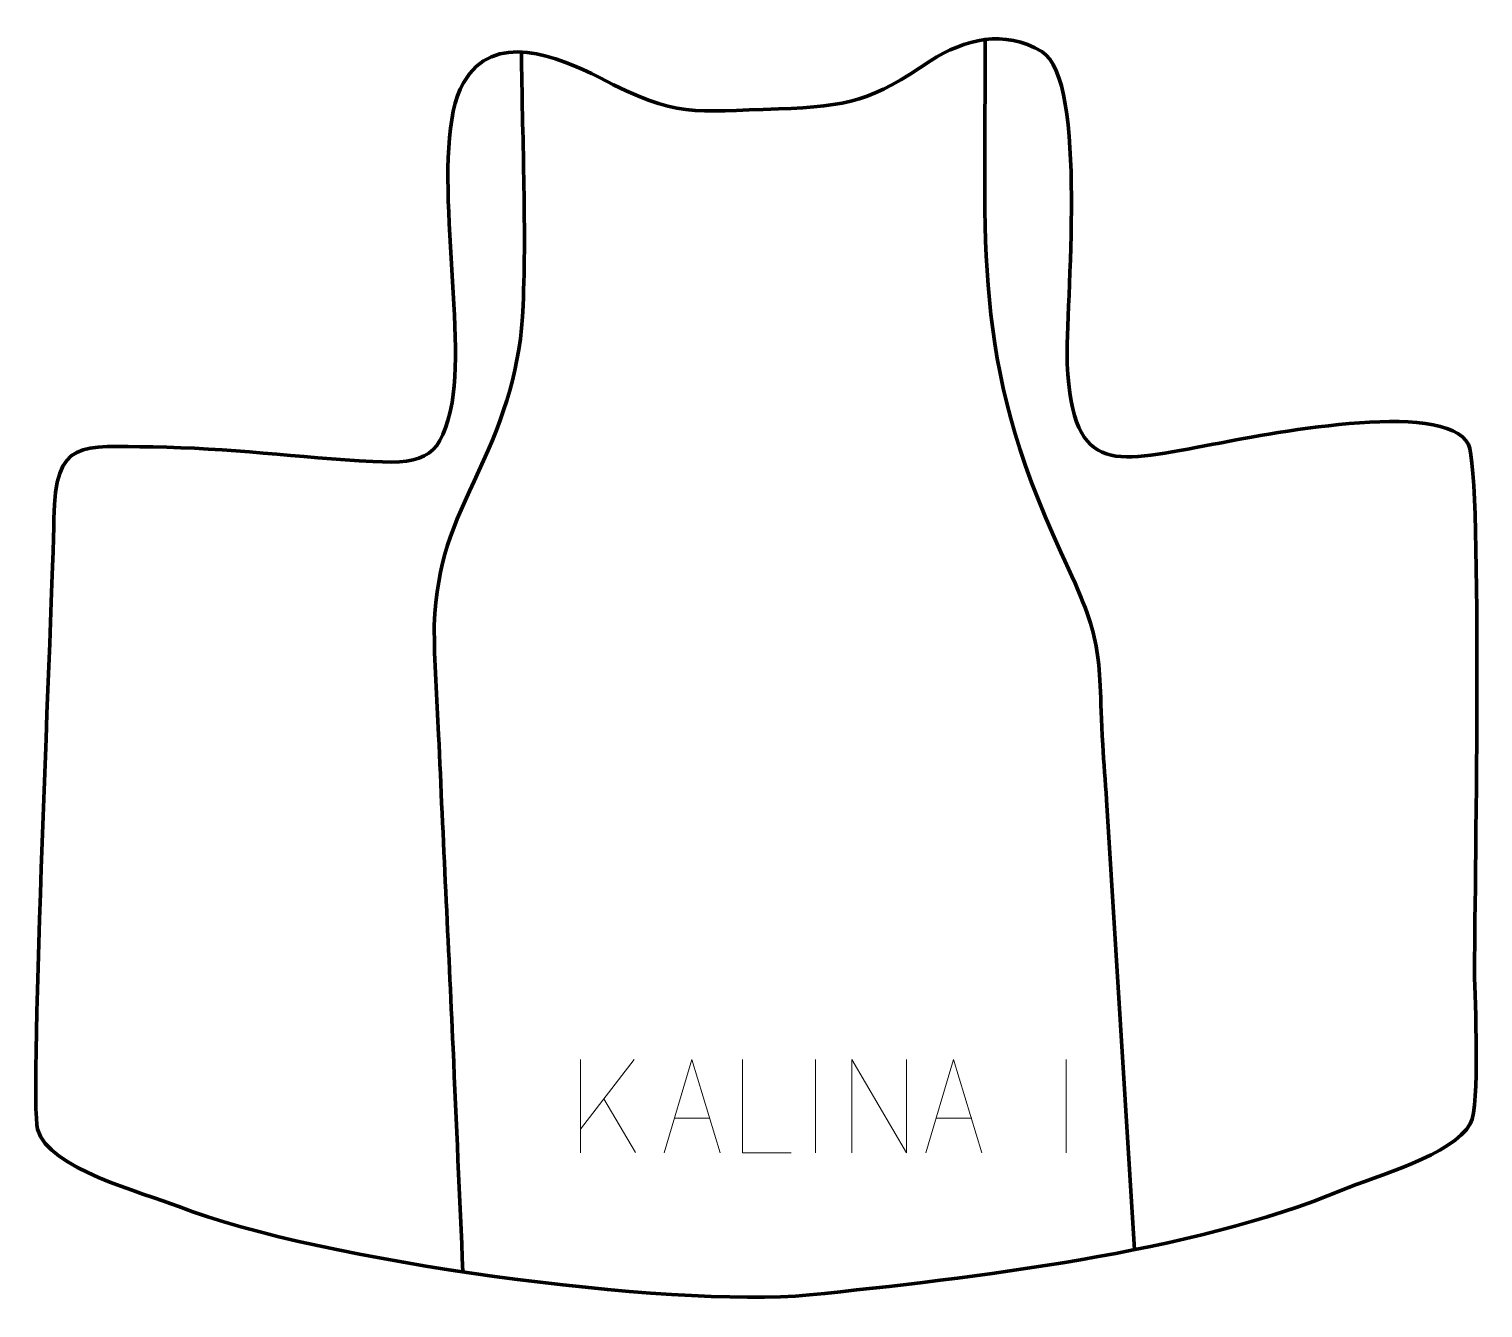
# Model space of a CAD drawing. Header units: millimetres. Extents: x -390 to -1, y 244 to 586.
import ezdxf

# ---------------------------------------------------------------- set-up
doc = ezdxf.new("R2010")
doc.units = ezdxf.units.MM
doc.header["$MEASUREMENT"] = 0
doc.layers.add('layer 2', color=7, linetype='Continuous')
doc.layers.add('layer 3', color=7, linetype='Continuous')

msp = doc.modelspace()

# ---------------------------------------------------------------- linework, layer by layer
at = {"layer": 'layer 2', "color": 142, "lineweight": 158}
for points, knots in [([(-257.9757, 579.4398), (-257.7837, 557.2402), (-256.6422, 533.756), (-257.5313, 511.7113), (-257.5313, 511.7113), (-258.2004, 495.122), (-262.4247, 482.4057), (-269.3542, 467.4979), (-269.3542, 467.4979), (-276.5265, 452.2329), (-280.516, 443.484), (-281.2748, 426.1738), (-281.2748, 426.1738), (-281.3496, 416.4828), (-280.5666, 406.6278), (-280.1225, 396.9349), (-280.1225, 396.9349), (-278.9172, 369.0022), (-277.4976, 341.0792), (-276.262, 313.1476), (-276.262, 313.1476), (-275.3828, 293.2073), (-274.5036, 273.267), (-273.6244, 253.3267)], [0, 0, 0, 0, 0.14285714, 0.14285714, 0.14285714, 0.14285714, 0.28571429, 0.28571429, 0.28571429, 0.28571429, 0.42857143, 0.42857143, 0.42857143, 0.42857143, 0.57142857, 0.57142857, 0.57142857, 0.57142857, 0.71428571, 0.71428571, 0.71428571, 0.71428571, 1, 1, 1, 1]), ([(-134.0663, 582.7767), (-133.672, 527.4626), (-138.1531, 498.1776), (-113.7595, 445.7049), (-113.7595, 445.7049), (-102.1867, 420.811), (-103.9785, 420.8026), (-102.6042, 394.2512), (-102.6042, 394.2512), (-102.2808, 389.3514), (-101.9245, 384.4531), (-101.5814, 379.5545), (-101.5814, 379.5545), (-101.5814, 379.5545), (-94.1563, 259.2432), (-94.1563, 259.2432)], [0, 0, 0, 0, 0.2, 0.2, 0.2, 0.2, 0.4, 0.4, 0.4, 0.4, 0.6, 0.6, 0.6, 0.6, 1, 1, 1, 1])]:
    msp.add_open_spline(points, degree=3, knots=knots, dxfattribs=at)
at = {"layer": 'layer 3', "color": 242, "lineweight": 158}
msp.add_open_spline([(-237.1495, 572.6237), (-216.0373, 561.5678), (-212.4942, 563.662), (-189.2337, 564.2308), (-189.2337, 564.2308), (-170.4463, 564.9372), (-164.2358, 566.4908), (-148.6781, 577.0611), (-148.6781, 577.0611), (-139.3906, 582.9422), (-128.9897, 585.5799), (-118.8884, 579.5632), (-118.8884, 579.5632), (-106.3669, 572.105), (-112.5668, 511.2464), (-112.1128, 496.0571), (-112.1128, 496.0571), (-110.6173, 465.2247), (-98.5955, 469.9491), (-73.0637, 474.5867), (-73.0637, 474.5867), (-60.9817, 476.8297), (-10.9759, 487.1002), (-4.8381, 474.4816), (-4.8381, 474.4816), (-0.9796, 466.5488), (-3.2406, 349.0236), (-3.2343, 333.5092), (-3.2343, 333.5092), (-3.1651, 325.9095), (-1.6193, 298.039), (-4.3641, 292.9293), (-4.3641, 292.9293), (-8.8511, 284.5769), (-29.7438, 278.9295), (-38.6866, 275.1786), (-38.6866, 275.1786), (-78.627, 258.4259), (-137.5971, 251.6385), (-181.0278, 247.1453), (-181.0278, 247.1453), (-218.6674, 243.6818), (-311.6671, 255.9859), (-349.5609, 270.7936), (-349.5609, 270.7936), (-359.3497, 274.6394), (-384.3481, 280.7445), (-387.3175, 291.4984), (-387.3175, 291.4984), (-389.5891, 299.7252), (-383.2465, 433.2645), (-382.9473, 454.7115), (-382.9473, 454.7115), (-382.6482, 476.1574), (-375.7905, 474.0981), (-356.4685, 473.8592), (-356.4685, 473.8592), (-336.5978, 473.6133), (-317.4488, 471.029), (-297.699, 469.945), (-297.699, 469.945), (-283.218, 469.187), (-279.3136, 471.4662), (-276.5243, 485.7727), (-276.5243, 485.7727), (-272.6747, 507.9921), (-282.9743, 554.3256), (-273.5023, 571.2112), (-273.5023, 571.2112), (-265.5426, 585.4009), (-248.1797, 578.1724), (-237.1495, 572.6237)], degree=3, knots=[0, 0, 0, 0, 0.05263158, 0.05263158, 0.05263158, 0.05263158, 0.10526316, 0.10526316, 0.10526316, 0.10526316, 0.15789474, 0.15789474, 0.15789474, 0.15789474, 0.21052632, 0.21052632, 0.21052632, 0.21052632, 0.26315789, 0.26315789, 0.26315789, 0.26315789, 0.31578947, 0.31578947, 0.31578947, 0.31578947, 0.36842105, 0.36842105, 0.36842105, 0.36842105, 0.42105263, 0.42105263, 0.42105263, 0.42105263, 0.47368421, 0.47368421, 0.47368421, 0.47368421, 0.52631579, 0.52631579, 0.52631579, 0.52631579, 0.57894737, 0.57894737, 0.57894737, 0.57894737, 0.63157895, 0.63157895, 0.63157895, 0.63157895, 0.68421053, 0.68421053, 0.68421053, 0.68421053, 0.73684211, 0.73684211, 0.73684211, 0.73684211, 0.78947368, 0.78947368, 0.78947368, 0.78947368, 0.84210526, 0.84210526, 0.84210526, 0.84210526, 0.89473684, 0.89473684, 0.89473684, 0.89473684, 1, 1, 1, 1], dxfattribs=at)
at = {"layer": 'layer 3', "color": 250, "lineweight": 9}
for points in [[(-242.2231, 310.1374), (-242.2231, 310.1374), (-242.2231, 285.1838), (-242.2231, 285.1838)], [(-227.8469, 310.1374), (-227.8469, 310.1374), (-242.2231, 291.4977), (-242.2231, 291.4977)], [(-179.3747, 310.1188), (-179.3747, 310.1188), (-179.3747, 285.1447), (-179.3747, 285.1447)], [(-112.3747, 310.1188), (-112.3747, 310.1188), (-112.3747, 285.1447), (-112.3747, 285.1447)], [(-227.5216, 285.2796), (-227.5216, 285.2796), (-235.9921, 299.5932), (-235.9921, 299.5932)], [(-217.1226, 294.4044), (-217.1226, 294.4044), (-207.6269, 294.4044), (-207.6269, 294.4044)], [(-147.1226, 294.4044), (-147.1226, 294.4044), (-137.6269, 294.4044), (-137.6269, 294.4044)]]:
    msp.add_open_spline(points, degree=3, dxfattribs=at)
for points, knots in [([(-219.8452, 285.155), (-219.8452, 285.155), (-212.4742, 310.1085), (-212.4742, 310.1085), (-212.4742, 310.1085), (-212.4742, 310.1085), (-204.9043, 285.155), (-204.9043, 285.155)], [0, 0, 0, 0, 0.33333333, 0.33333333, 0.33333333, 0.33333333, 1, 1, 1, 1]), ([(-185.9002, 285.1549), (-185.9002, 285.1549), (-198.8493, 285.1549), (-198.8493, 285.1549), (-198.8493, 285.1549), (-198.8493, 285.1549), (-198.8493, 310.1085), (-198.8493, 310.1085)], [0, 0, 0, 0, 0.33333333, 0.33333333, 0.33333333, 0.33333333, 1, 1, 1, 1]), ([(-169.7021, 285.155), (-169.7021, 285.155), (-169.7021, 310.1085), (-169.7021, 310.1085), (-169.7021, 310.1085), (-169.7021, 310.1085), (-155.0473, 285.155), (-155.0473, 285.155), (-155.0473, 285.155), (-155.0473, 285.155), (-155.0473, 310.1085), (-155.0473, 310.1085)], [0, 0, 0, 0, 0.25, 0.25, 0.25, 0.25, 0.5, 0.5, 0.5, 0.5, 1, 1, 1, 1]), ([(-149.8452, 285.155), (-149.8452, 285.155), (-142.4742, 310.1085), (-142.4742, 310.1085), (-142.4742, 310.1085), (-142.4742, 310.1085), (-134.9043, 285.155), (-134.9043, 285.155)], [0, 0, 0, 0, 0.33333333, 0.33333333, 0.33333333, 0.33333333, 1, 1, 1, 1])]:
    msp.add_open_spline(points, degree=3, knots=knots, dxfattribs=at)

doc.saveas('drawing.dxf')
